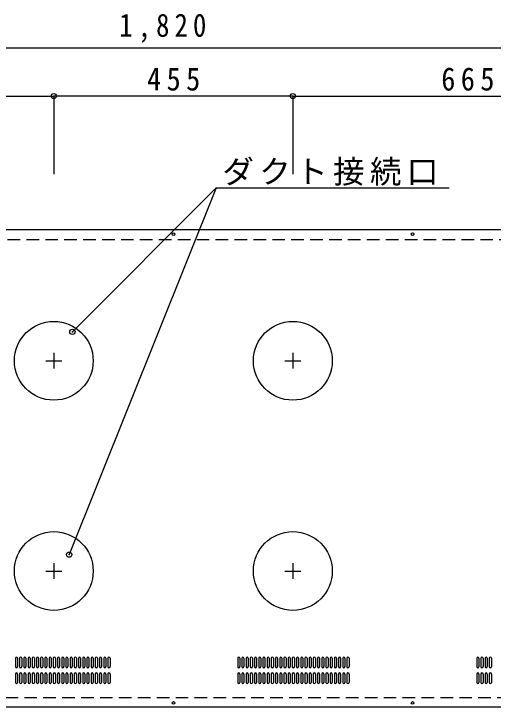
# Model space of a CAD drawing. Units: millimetres at full size, sheet at 1:20. Extents: x -3527 to 4553, y -2654 to 2966.
# Drawn here: x 1448 to 2360, y 17 to 1336 of the extents above; entities that cross this region are included whole.
import ezdxf

# ---------------------------------------------------------------- set-up
doc = ezdxf.new("R2010")
doc.units = ezdxf.units.MM
doc.header["$LTSCALE"] = 20
doc.header["$PDMODE"] = 32
doc.header["$PDSIZE"] = 10
doc.linetypes.add('CHAIN1', pattern=[8, 5, -1, 1, -1])
doc.linetypes.add('DASHED1', pattern=[1.8, 1.2, -0.6])
doc.layers.add('0-0', color=4, linetype='Continuous')
doc.styles.add('ＭＳ ゴシック', font='')
doc.styles.get('ＭＳ ゴシック').set_extended_font_data('MS Gothic')

msp = doc.modelspace()

# ---------------------------------------------------------------- linework, layer by layer
at = {"layer": '0-0'}
for p, q in [((824.2, 1271.36), (2644.2, 1271.36)), ((824.2, 1179.72), (1524.2, 1179.72)), ((1979.2, 1179.72), (1524.2, 1179.72)), ((1524.2, 1179.72), (1524.2, 1031.25)), ((1524.2, 1179.72), (1524.2, 1031.25)), ((1979.2, 1179.72), (1979.2, 1031.25)), ((1979.2, 1179.72), (2644.2, 1179.72)), ((1979.2, 1179.72), (1979.2, 1031.25)), ((1833.55, 1005.13), (1553.49, 307.33)), ((1451.2, 110.2), (1451.2, 94.2)), ((1455.2, 110.2), (1455.2, 94.2)), ((1459.2, 110.2), (1459.2, 94.2)), ((1463.2, 110.2), (1463.2, 94.2)), ((1467.2, 110.2), (1467.2, 94.2)), ((1471.2, 110.2), (1471.2, 94.2)), ((1475.2, 110.2), (1475.2, 94.2)), ((1479.2, 110.2), (1479.2, 94.2)), ((1483.2, 110.2), (1483.2, 94.2)), ((1487.2, 110.2), (1487.2, 94.2)), ((1491.2, 110.2), (1491.2, 94.2)), ((1495.2, 110.2), (1495.2, 94.2)), ((1499.2, 110.2), (1499.2, 94.2)), ((1503.2, 110.2), (1503.2, 94.2)), ((1507.2, 110.2), (1507.2, 94.2)), ((1511.2, 110.2), (1511.2, 94.2)), ((1515.2, 110.2), (1515.2, 94.2)), ((1519.2, 110.2), (1519.2, 94.2)), ((1523.2, 110.2), (1523.2, 94.2)), ((1527.2, 110.2), (1527.2, 94.2)), ((1531.2, 110.2), (1531.2, 94.2)), ((1535.2, 110.2), (1535.2, 94.2)), ((1539.2, 110.2), (1539.2, 94.2)), ((1543.2, 110.2), (1543.2, 94.2)), ((1547.2, 110.2), (1547.2, 94.2)), ((1551.2, 110.2), (1551.2, 94.2)), ((1555.2, 110.2), (1555.2, 94.2)), ((1559.2, 110.2), (1559.2, 94.2)), ((1563.2, 110.2), (1563.2, 94.2)), ((1567.2, 110.2), (1567.2, 94.2)), ((1571.2, 110.2), (1571.2, 94.2)), ((1575.2, 110.2), (1575.2, 94.2)), ((1579.2, 110.2), (1579.2, 94.2)), ((1583.2, 110.2), (1583.2, 94.2)), ((1587.2, 110.2), (1587.2, 94.2)), ((1591.2, 110.2), (1591.2, 94.2)), ((1595.2, 110.2), (1595.2, 94.2)), ((1599.2, 110.2), (1599.2, 94.2)), ((1603.2, 110.2), (1603.2, 94.2)), ((1607.2, 110.2), (1607.2, 94.2)), ((1611.2, 110.2), (1611.2, 94.2)), ((1615.2, 110.2), (1615.2, 94.2)), ((1619.2, 110.2), (1619.2, 94.2)), ((1623.2, 110.2), (1623.2, 94.2)), ((1627.2, 110.2), (1627.2, 94.2)), ((1631.2, 110.2), (1631.2, 94.2)), ((1874.2, 110.2), (1874.2, 94.2)), ((1878.2, 110.2), (1878.2, 94.2)), ((1882.2, 110.2), (1882.2, 94.2)), ((1886.2, 110.2), (1886.2, 94.2)), ((1890.2, 110.2), (1890.2, 94.2)), ((1894.2, 110.2), (1894.2, 94.2)), ((1898.2, 110.2), (1898.2, 94.2)), ((1902.2, 110.2), (1902.2, 94.2)), ((1906.2, 110.2), (1906.2, 94.2)), ((1910.2, 110.2), (1910.2, 94.2)), ((1914.2, 110.2), (1914.2, 94.2)), ((1918.2, 110.2), (1918.2, 94.2)), ((1922.2, 110.2), (1922.2, 94.2)), ((1926.2, 110.2), (1926.2, 94.2)), ((1930.2, 110.2), (1930.2, 94.2)), ((1934.2, 110.2), (1934.2, 94.2)), ((1938.2, 110.2), (1938.2, 94.2)), ((1942.2, 110.2), (1942.2, 94.2)), ((1946.2, 110.2), (1946.2, 94.2)), ((1950.2, 110.2), (1950.2, 94.2)), ((1954.2, 110.2), (1954.2, 94.2)), ((1958.2, 110.2), (1958.2, 94.2)), ((1962.2, 110.2), (1962.2, 94.2)), ((1966.2, 110.2), (1966.2, 94.2)), ((1970.2, 110.2), (1970.2, 94.2)), ((1974.2, 110.2), (1974.2, 94.2)), ((1978.2, 110.2), (1978.2, 94.2)), ((1982.2, 110.2), (1982.2, 94.2)), ((1986.2, 110.2), (1986.2, 94.2)), ((1990.2, 110.2), (1990.2, 94.2)), ((1994.2, 110.2), (1994.2, 94.2)), ((1998.2, 110.2), (1998.2, 94.2)), ((2002.2, 110.2), (2002.2, 94.2)), ((2006.2, 110.2), (2006.2, 94.2)), ((2010.2, 110.2), (2010.2, 94.2)), ((2014.2, 110.2), (2014.2, 94.2)), ((2018.2, 110.2), (2018.2, 94.2)), ((2022.2, 110.2), (2022.2, 94.2)), ((2026.2, 110.2), (2026.2, 94.2)), ((2030.2, 110.2), (2030.2, 94.2)), ((2034.2, 110.2), (2034.2, 94.2)), ((2038.2, 110.2), (2038.2, 94.2)), ((2042.2, 110.2), (2042.2, 94.2)), ((2046.2, 110.2), (2046.2, 94.2)), ((2050.2, 110.2), (2050.2, 94.2)), ((2054.2, 110.2), (2054.2, 94.2)), ((2058.2, 110.2), (2058.2, 94.2)), ((2062.2, 110.2), (2062.2, 94.2)), ((2066.2, 110.2), (2066.2, 94.2)), ((2070.2, 110.2), (2070.2, 94.2)), ((2074.2, 110.2), (2074.2, 94.2)), ((2078.2, 110.2), (2078.2, 94.2)), ((2082.2, 110.2), (2082.2, 94.2)), ((2086.2, 110.2), (2086.2, 94.2)), ((2329.2, 110.2), (2329.2, 94.2)), ((2333.2, 110.2), (2333.2, 94.2)), ((2337.2, 110.2), (2337.2, 94.2)), ((2341.2, 110.2), (2341.2, 94.2)), ((2345.2, 110.2), (2345.2, 94.2)), ((2349.2, 110.2), (2349.2, 94.2)), ((2353.2, 110.2), (2353.2, 94.2)), ((2357.2, 110.2), (2357.2, 94.2)), ((1451.2, 80.2), (1451.2, 64.2)), ((1455.2, 80.2), (1455.2, 64.2)), ((1459.2, 80.2), (1459.2, 64.2)), ((1463.2, 80.2), (1463.2, 64.2)), ((1467.2, 80.2), (1467.2, 64.2)), ((1471.2, 80.2), (1471.2, 64.2)), ((1475.2, 80.2), (1475.2, 64.2)), ((1479.2, 80.2), (1479.2, 64.2)), ((1483.2, 80.2), (1483.2, 64.2)), ((1487.2, 80.2), (1487.2, 64.2)), ((1491.2, 80.2), (1491.2, 64.2)), ((1495.2, 80.2), (1495.2, 64.2)), ((1499.2, 80.2), (1499.2, 64.2)), ((1503.2, 80.2), (1503.2, 64.2)), ((1507.2, 80.2), (1507.2, 64.2)), ((1511.2, 80.2), (1511.2, 64.2)), ((1515.2, 80.2), (1515.2, 64.2)), ((1519.2, 80.2), (1519.2, 64.2)), ((1523.2, 80.2), (1523.2, 64.2)), ((1527.2, 80.2), (1527.2, 64.2)), ((1531.2, 80.2), (1531.2, 64.2)), ((1535.2, 80.2), (1535.2, 64.2)), ((1539.2, 80.2), (1539.2, 64.2)), ((1543.2, 80.2), (1543.2, 64.2)), ((1547.2, 80.2), (1547.2, 64.2)), ((1551.2, 80.2), (1551.2, 64.2)), ((1555.2, 80.2), (1555.2, 64.2)), ((1559.2, 80.2), (1559.2, 64.2)), ((1563.2, 80.2), (1563.2, 64.2)), ((1567.2, 80.2), (1567.2, 64.2)), ((1571.2, 80.2), (1571.2, 64.2)), ((1575.2, 80.2), (1575.2, 64.2)), ((1579.2, 80.2), (1579.2, 64.2)), ((1583.2, 80.2), (1583.2, 64.2)), ((1587.2, 80.2), (1587.2, 64.2)), ((1591.2, 80.2), (1591.2, 64.2)), ((1595.2, 80.2), (1595.2, 64.2)), ((1599.2, 80.2), (1599.2, 64.2)), ((1603.2, 80.2), (1603.2, 64.2)), ((1607.2, 80.2), (1607.2, 64.2)), ((1611.2, 80.2), (1611.2, 64.2)), ((1615.2, 80.2), (1615.2, 64.2)), ((1619.2, 80.2), (1619.2, 64.2)), ((1623.2, 80.2), (1623.2, 64.2)), ((1627.2, 80.2), (1627.2, 64.2)), ((1631.2, 80.2), (1631.2, 64.2)), ((1874.2, 80.2), (1874.2, 64.2)), ((1878.2, 80.2), (1878.2, 64.2)), ((1882.2, 80.2), (1882.2, 64.2)), ((1886.2, 80.2), (1886.2, 64.2)), ((1890.2, 80.2), (1890.2, 64.2)), ((1894.2, 80.2), (1894.2, 64.2)), ((1898.2, 80.2), (1898.2, 64.2)), ((1902.2, 80.2), (1902.2, 64.2)), ((1906.2, 80.2), (1906.2, 64.2)), ((1910.2, 80.2), (1910.2, 64.2)), ((1914.2, 80.2), (1914.2, 64.2)), ((1918.2, 80.2), (1918.2, 64.2)), ((1922.2, 80.2), (1922.2, 64.2)), ((1926.2, 80.2), (1926.2, 64.2)), ((1930.2, 80.2), (1930.2, 64.2)), ((1934.2, 80.2), (1934.2, 64.2)), ((1938.2, 80.2), (1938.2, 64.2)), ((1942.2, 80.2), (1942.2, 64.2)), ((1946.2, 80.2), (1946.2, 64.2)), ((1950.2, 80.2), (1950.2, 64.2)), ((1954.2, 80.2), (1954.2, 64.2)), ((1958.2, 80.2), (1958.2, 64.2)), ((1962.2, 80.2), (1962.2, 64.2)), ((1966.2, 80.2), (1966.2, 64.2)), ((1970.2, 80.2), (1970.2, 64.2)), ((1974.2, 80.2), (1974.2, 64.2)), ((1978.2, 80.2), (1978.2, 64.2)), ((1982.2, 80.2), (1982.2, 64.2)), ((1986.2, 80.2), (1986.2, 64.2)), ((1990.2, 80.2), (1990.2, 64.2)), ((1994.2, 80.2), (1994.2, 64.2)), ((1998.2, 80.2), (1998.2, 64.2)), ((2002.2, 80.2), (2002.2, 64.2)), ((2006.2, 80.2), (2006.2, 64.2)), ((2010.2, 80.2), (2010.2, 64.2)), ((2014.2, 80.2), (2014.2, 64.2)), ((2018.2, 80.2), (2018.2, 64.2)), ((2022.2, 80.2), (2022.2, 64.2)), ((2026.2, 80.2), (2026.2, 64.2)), ((2030.2, 80.2), (2030.2, 64.2)), ((2034.2, 80.2), (2034.2, 64.2)), ((2038.2, 80.2), (2038.2, 64.2)), ((2042.2, 80.2), (2042.2, 64.2)), ((2046.2, 80.2), (2046.2, 64.2)), ((2050.2, 80.2), (2050.2, 64.2)), ((2054.2, 80.2), (2054.2, 64.2)), ((2058.2, 80.2), (2058.2, 64.2)), ((2062.2, 80.2), (2062.2, 64.2)), ((2066.2, 80.2), (2066.2, 64.2)), ((2070.2, 80.2), (2070.2, 64.2)), ((2074.2, 80.2), (2074.2, 64.2)), ((2078.2, 80.2), (2078.2, 64.2)), ((2082.2, 80.2), (2082.2, 64.2)), ((2086.2, 80.2), (2086.2, 64.2)), ((2329.2, 80.2), (2329.2, 64.2)), ((2333.2, 80.2), (2333.2, 64.2)), ((2337.2, 80.2), (2337.2, 64.2)), ((2341.2, 80.2), (2341.2, 64.2)), ((2345.2, 80.2), (2345.2, 64.2)), ((2349.2, 80.2), (2349.2, 64.2)), ((2353.2, 80.2), (2353.2, 64.2)), ((2357.2, 80.2), (2357.2, 64.2))]:
    msp.add_line(p, q, dxfattribs=at)
at = {"layer": '0-0', "color": 7}
for p, q in [((2644.2, 925.2), (824.2, 925.2)), ((2644.2, 17.2), (824.2, 17.2))]:
    msp.add_line(p, q, dxfattribs=at)
at = {"layer": '0-0', "color": 7, "linetype": 'DASHED1'}
for p, q in [((824.2, 907.2), (2644.2, 907.2)), ((2644.2, 35.2), (824.2, 35.2))]:
    msp.add_line(p, q, dxfattribs=at)
at = {"layer": '0-0', "linetype": 'CHAIN1'}
for p, q in [((1524.2, 691.2), (1524.2, 661.2)), ((1979.2, 691.2), (1979.2, 661.2)), ((1509.2, 676.2), (1539.2, 676.2)), ((1964.2, 676.2), (1994.2, 676.2)), ((1524.2, 291.2), (1524.2, 261.2)), ((1979.2, 291.2), (1979.2, 261.2)), ((1509.2, 276.2), (1539.2, 276.2)), ((1964.2, 276.2), (1994.2, 276.2))]:
    msp.add_line(p, q, dxfattribs=at)
at = {"layer": '0-0'}
msp.add_lwpolyline([(1559.65, 731.23), (1833.55, 1005.13), (2276.56, 1005.13)], dxfattribs=at)
for centre, radius in [((1752.2, 917.2), 2.5), ((2207.2, 917.2), 2.5), ((1524.2, 676.2), 75), ((1979.2, 676.2), 75), ((1524.2, 276.2), 75), ((1979.2, 276.2), 75), ((1752.2, 25.2), 2.5), ((2207.2, 25.2), 2.5)]:
    msp.add_circle(centre, radius, dxfattribs=at)
for centre, start, end in [((1453.2, 110.2), 0, 180), ((1461.2, 110.2), 0, 180), ((1469.2, 110.2), 0, 180), ((1477.2, 110.2), 0, 180), ((1485.2, 110.2), 0, 180), ((1493.2, 110.2), 0, 180), ((1501.2, 110.2), 0, 180), ((1509.2, 110.2), 0, 180), ((1517.2, 110.2), 0, 180), ((1525.2, 110.2), 0, 180), ((1533.2, 110.2), 0, 180), ((1541.2, 110.2), 0, 180), ((1549.2, 110.2), 0, 180), ((1557.2, 110.2), 0, 180), ((1565.2, 110.2), 0, 180), ((1573.2, 110.2), 0, 180), ((1581.2, 110.2), 0, 180), ((1589.2, 110.2), 0, 180), ((1597.2, 110.2), 0, 180), ((1605.2, 110.2), 0, 180), ((1613.2, 110.2), 0, 180), ((1621.2, 110.2), 0, 180), ((1629.2, 110.2), 0, 180), ((1876.2, 110.2), 0, 180), ((1884.2, 110.2), 0, 180), ((1892.2, 110.2), 0, 180), ((1900.2, 110.2), 0, 180), ((1908.2, 110.2), 0, 180), ((1916.2, 110.2), 0, 180), ((1924.2, 110.2), 0, 180), ((1932.2, 110.2), 0, 180), ((1940.2, 110.2), 0, 180), ((1948.2, 110.2), 0, 180), ((1956.2, 110.2), 0, 180), ((1964.2, 110.2), 0, 180), ((1972.2, 110.2), 0, 180), ((1980.2, 110.2), 0, 180), ((1988.2, 110.2), 0, 180), ((1996.2, 110.2), 0, 180), ((2004.2, 110.2), 0, 180), ((2012.2, 110.2), 0, 180), ((2020.2, 110.2), 0, 180), ((2028.2, 110.2), 0, 180), ((2036.2, 110.2), 0, 180), ((2044.2, 110.2), 0, 180), ((2052.2, 110.2), 0, 180), ((2060.2, 110.2), 0, 180), ((2068.2, 110.2), 0, 180), ((2076.2, 110.2), 0, 180), ((2084.2, 110.2), 0, 180), ((2331.2, 110.2), 0, 180), ((2339.2, 110.2), 0, 180), ((2347.2, 110.2), 0, 180), ((2355.2, 110.2), 0, 180), ((1453.2, 94.2), 180, 0), ((1461.2, 94.2), 180, 0), ((1469.2, 94.2), 180, 0), ((1477.2, 94.2), 180, 0), ((1485.2, 94.2), 180, 0), ((1493.2, 94.2), 180, 0), ((1501.2, 94.2), 180, 0), ((1509.2, 94.2), 180, 0), ((1517.2, 94.2), 180, 0), ((1525.2, 94.2), 180, 0), ((1533.2, 94.2), 180, 0), ((1541.2, 94.2), 180, 0), ((1549.2, 94.2), 180, 0), ((1557.2, 94.2), 180, 0), ((1565.2, 94.2), 180, 0), ((1573.2, 94.2), 180, 0), ((1581.2, 94.2), 180, 0), ((1589.2, 94.2), 180, 0), ((1597.2, 94.2), 180, 0), ((1605.2, 94.2), 180, 0), ((1613.2, 94.2), 180, 0), ((1621.2, 94.2), 180, 0), ((1629.2, 94.2), 180, 0), ((1876.2, 94.2), 180, 0), ((1884.2, 94.2), 180, 0), ((1892.2, 94.2), 180, 0), ((1900.2, 94.2), 180, 0), ((1908.2, 94.2), 180, 0), ((1916.2, 94.2), 180, 0), ((1924.2, 94.2), 180, 0), ((1932.2, 94.2), 180, 0), ((1940.2, 94.2), 180, 0), ((1948.2, 94.2), 180, 0), ((1956.2, 94.2), 180, 0), ((1964.2, 94.2), 180, 0), ((1972.2, 94.2), 180, 0), ((1980.2, 94.2), 180, 0), ((1988.2, 94.2), 180, 0), ((1996.2, 94.2), 180, 0), ((2004.2, 94.2), 180, 0), ((2012.2, 94.2), 180, 0), ((2020.2, 94.2), 180, 0), ((2028.2, 94.2), 180, 0), ((2036.2, 94.2), 180, 0), ((2044.2, 94.2), 180, 0), ((2052.2, 94.2), 180, 0), ((2060.2, 94.2), 180, 0), ((2068.2, 94.2), 180, 0), ((2076.2, 94.2), 180, 0), ((2084.2, 94.2), 180, 0), ((2331.2, 94.2), 180, 0), ((2339.2, 94.2), 180, 0), ((2347.2, 94.2), 180, 0), ((2355.2, 94.2), 180, 0), ((1453.2, 80.2), 0, 180), ((1461.2, 80.2), 0, 180), ((1469.2, 80.2), 0, 180), ((1477.2, 80.2), 0, 180), ((1485.2, 80.2), 0, 180), ((1493.2, 80.2), 0, 180), ((1501.2, 80.2), 0, 180), ((1509.2, 80.2), 0, 180), ((1517.2, 80.2), 0, 180), ((1525.2, 80.2), 0, 180), ((1533.2, 80.2), 0, 180), ((1541.2, 80.2), 0, 180), ((1549.2, 80.2), 0, 180), ((1557.2, 80.2), 0, 180), ((1565.2, 80.2), 0, 180), ((1573.2, 80.2), 0, 180), ((1581.2, 80.2), 0, 180), ((1589.2, 80.2), 0, 180), ((1597.2, 80.2), 0, 180), ((1605.2, 80.2), 0, 180), ((1613.2, 80.2), 0, 180), ((1621.2, 80.2), 0, 180), ((1629.2, 80.2), 0, 180), ((1876.2, 80.2), 0, 180), ((1884.2, 80.2), 0, 180), ((1892.2, 80.2), 0, 180), ((1900.2, 80.2), 0, 180), ((1908.2, 80.2), 0, 180), ((1916.2, 80.2), 0, 180), ((1924.2, 80.2), 0, 180), ((1932.2, 80.2), 0, 180), ((1940.2, 80.2), 0, 180), ((1948.2, 80.2), 0, 180), ((1956.2, 80.2), 0, 180), ((1964.2, 80.2), 0, 180), ((1972.2, 80.2), 0, 180), ((1980.2, 80.2), 0, 180), ((1988.2, 80.2), 0, 180), ((1996.2, 80.2), 0, 180), ((2004.2, 80.2), 0, 180), ((2012.2, 80.2), 0, 180), ((2020.2, 80.2), 0, 180), ((2028.2, 80.2), 0, 180), ((2036.2, 80.2), 0, 180), ((2044.2, 80.2), 0, 180), ((2052.2, 80.2), 0, 180), ((2060.2, 80.2), 0, 180), ((2068.2, 80.2), 0, 180), ((2076.2, 80.2), 0, 180), ((2084.2, 80.2), 0, 180), ((2331.2, 80.2), 0, 180), ((2339.2, 80.2), 0, 180), ((2347.2, 80.2), 0, 180), ((2355.2, 80.2), 0, 180), ((1453.2, 64.2), 180, 0), ((1461.2, 64.2), 180, 0), ((1469.2, 64.2), 180, 0), ((1477.2, 64.2), 180, 0), ((1485.2, 64.2), 180, 0), ((1493.2, 64.2), 180, 0), ((1501.2, 64.2), 180, 0), ((1509.2, 64.2), 180, 0), ((1517.2, 64.2), 180, 0), ((1525.2, 64.2), 180, 0), ((1533.2, 64.2), 180, 0), ((1541.2, 64.2), 180, 0), ((1549.2, 64.2), 180, 0), ((1557.2, 64.2), 180, 0), ((1565.2, 64.2), 180, 0), ((1573.2, 64.2), 180, 0), ((1581.2, 64.2), 180, 0), ((1589.2, 64.2), 180, 0), ((1597.2, 64.2), 180, 0), ((1605.2, 64.2), 180, 0), ((1613.2, 64.2), 180, 0), ((1621.2, 64.2), 180, 0), ((1629.2, 64.2), 180, 0), ((1876.2, 64.2), 180, 0), ((1884.2, 64.2), 180, 0), ((1892.2, 64.2), 180, 0), ((1900.2, 64.2), 180, 0), ((1908.2, 64.2), 180, 0), ((1916.2, 64.2), 180, 0), ((1924.2, 64.2), 180, 0), ((1932.2, 64.2), 180, 0), ((1940.2, 64.2), 180, 0), ((1948.2, 64.2), 180, 0), ((1956.2, 64.2), 180, 0), ((1964.2, 64.2), 180, 0), ((1972.2, 64.2), 180, 0), ((1980.2, 64.2), 180, 0), ((1988.2, 64.2), 180, 0), ((1996.2, 64.2), 180, 0), ((2004.2, 64.2), 180, 0), ((2012.2, 64.2), 180, 0), ((2020.2, 64.2), 180, 0), ((2028.2, 64.2), 180, 0), ((2036.2, 64.2), 180, 0), ((2044.2, 64.2), 180, 0), ((2052.2, 64.2), 180, 0), ((2060.2, 64.2), 180, 0), ((2068.2, 64.2), 180, 0), ((2076.2, 64.2), 180, 0), ((2084.2, 64.2), 180, 0), ((2331.2, 64.2), 180, 0), ((2339.2, 64.2), 180, 0), ((2347.2, 64.2), 180, 0), ((2355.2, 64.2), 180, 0)]:
    msp.add_arc(centre, 2, start, end, dxfattribs=at)
at = {"layer": '0-0', "color": 5}
for p in [(1524.2, 1179.72), (1979.2, 1179.72), (1559.65, 731.23), (1553.49, 307.33)]:
    msp.add_point(p, dxfattribs=at)

# ---------------------------------------------------------------- texts
at = {"layer": '0-0', "color": 7, "char_height": 43.99, "attachment_point": 7, "style": 'ＭＳ ゴシック'}
for s, insert in [('\\T1.38;\\W0.85;1,820', (1648.7, 1281.36)), ('\\T1.38;\\W0.9;455', (1701.7, 1189.72)), ('\\T1.38;\\W0.9;665', (2261.7, 1189.72)), ('\\T1.17;ダクト接続口', (1845.08, 1009.2))]:
    msp.add_mtext(s, dxfattribs=dict(at, insert=insert))

doc.saveas('drawing.dxf')
